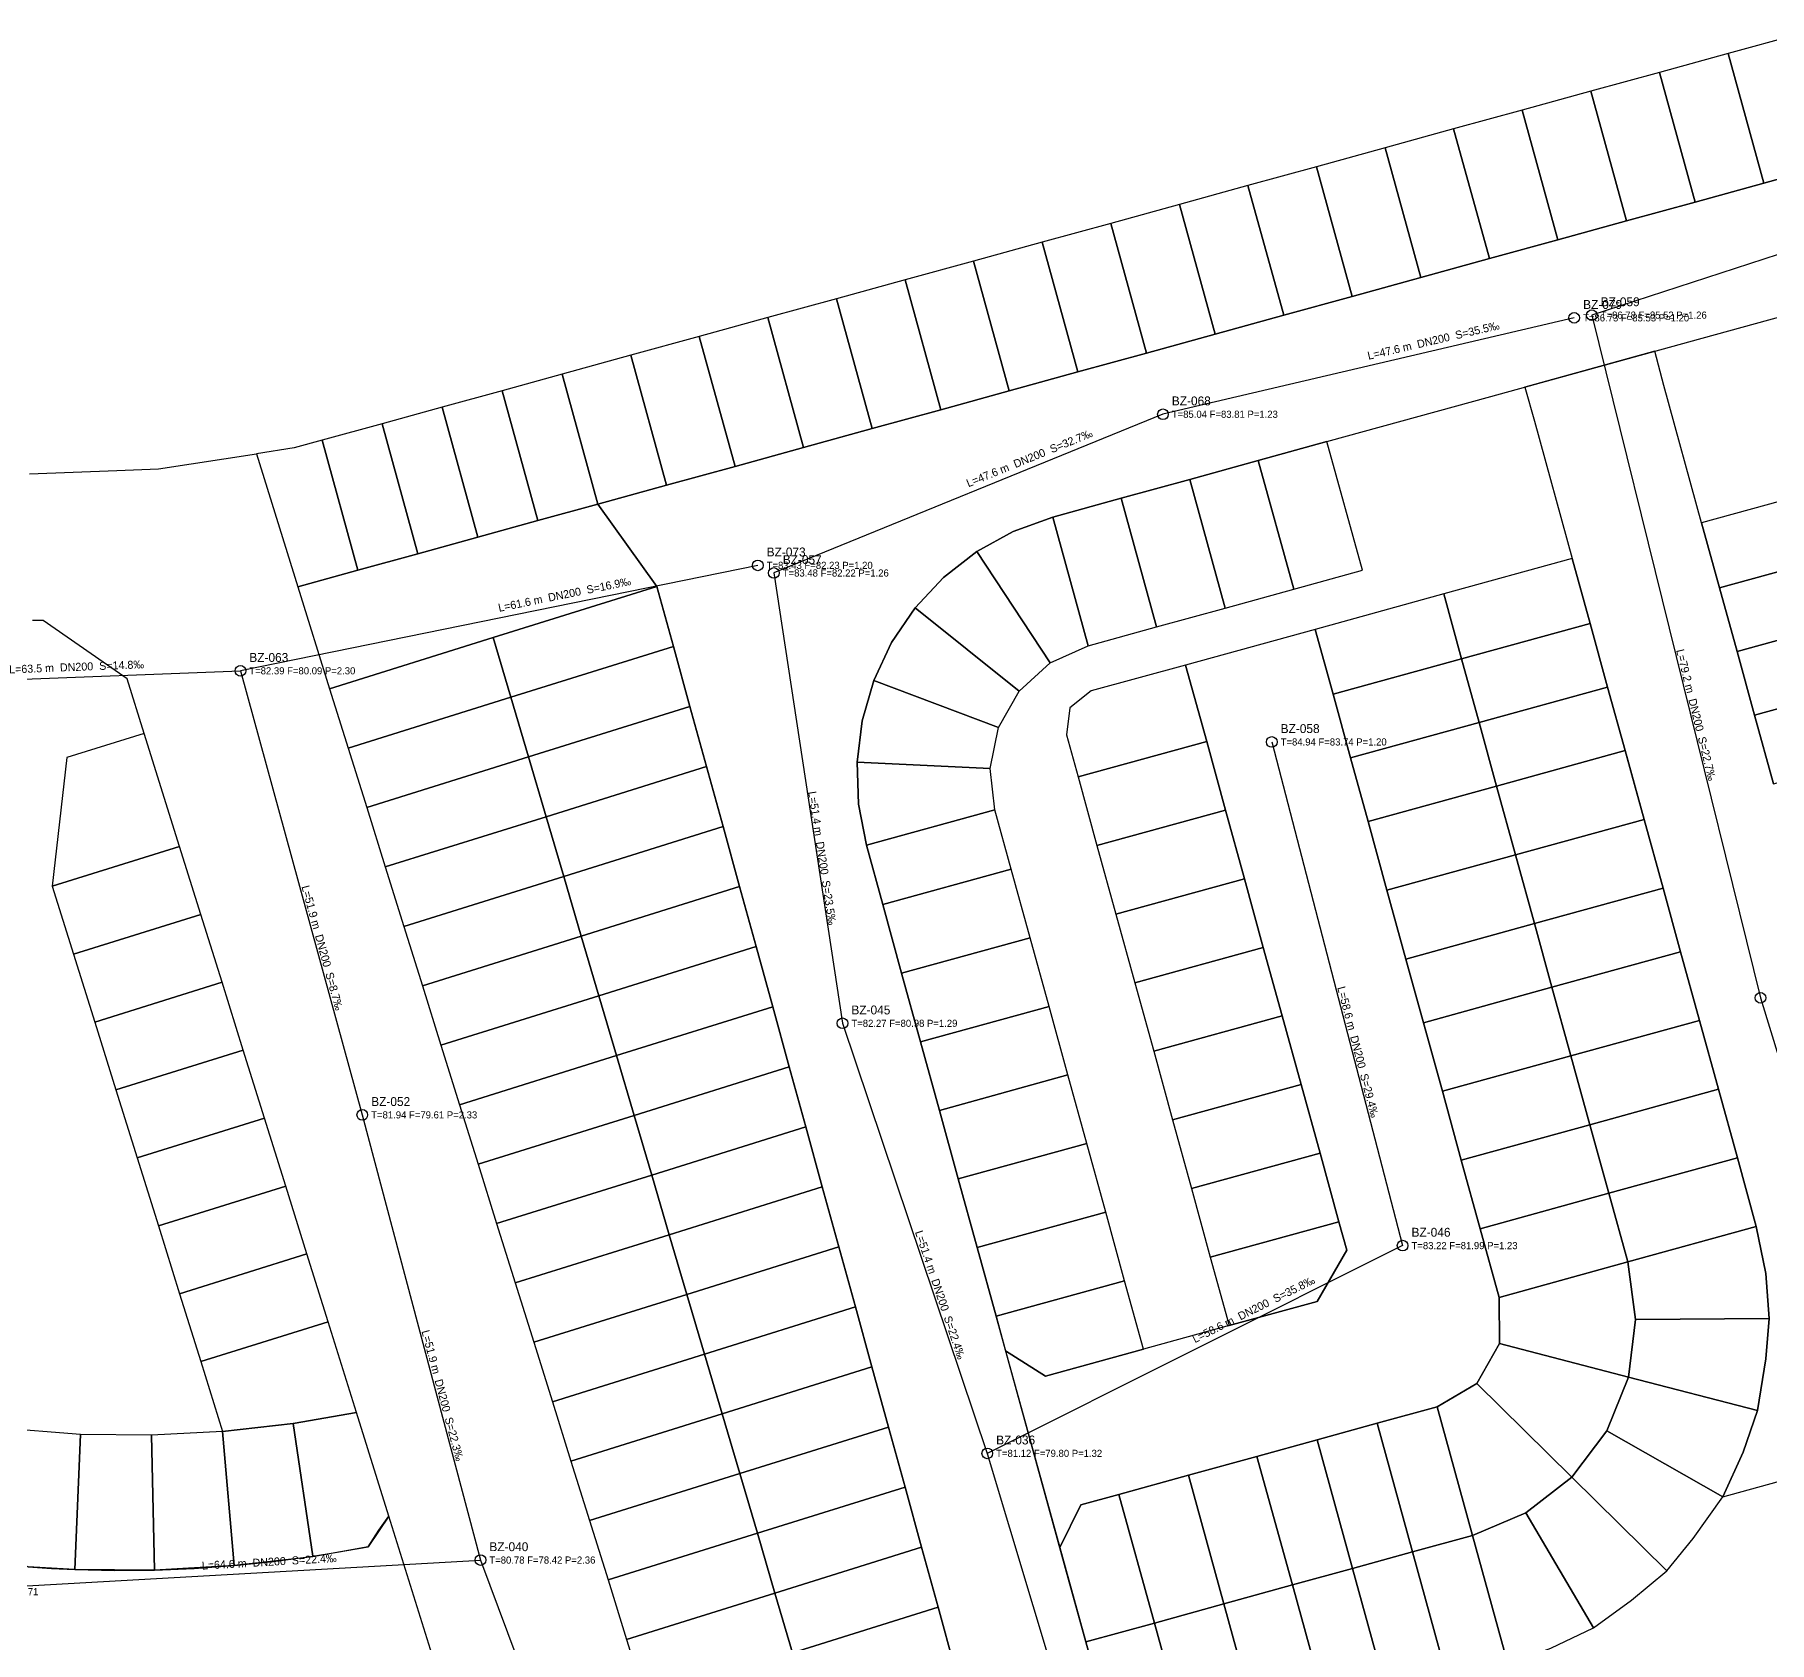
# Model space of a CAD drawing. Header units: metres. Extents: x 308147 to 309178, y 8622681 to 8623301.
# Drawn here: x 308745.4 to 308940.5, y 8622938.3 to 8623119 of the extents above; entities that cross this region are included whole.
import ezdxf

# ---------------------------------------------------------------- set-up
doc = ezdxf.new("R2010")
doc.units = ezdxf.units.M
for name, color, linetype in [('BUZONES', 2, 'Continuous'), ('CALLES', 8, 'Continuous'), ('DESAGUE_DN200', 3, 'Continuous'), ('LOTES', 9, 'Continuous'), ('TEXTO_BUZONES', 7, 'Continuous'), ('TEXTO_TRAMOS', 7, 'Continuous')]:
    doc.layers.add(name, color=color, linetype=linetype)

msp = doc.modelspace()

# ---------------------------------------------------------------- linework, layer by layer
at = {"layer": 'BUZONES'}
for centre in [(308918.52, 8623087.19), (308920.5, 8623087.5), (308872.26, 8623076.35), (308826.69, 8623059.36), (308828.5, 8623058.5), (308768.5, 8623047.5), (308884.5, 8623039.5), (308939.47, 8623010.73), (308836.22, 8623007.86), (308782.21, 8622997.56), (308899.22, 8622982.86), (308852.5, 8622959.5), (308795.5, 8622947.5)]:
    msp.add_circle(centre, 0.6, dxfattribs=at)
at = {"layer": 'CALLES'}
for points in [[(308947.54, 8623104.46), (308939.83, 8623102.34), (308932.12, 8623100.21), (308924.4, 8623098.09), (308916.69, 8623095.97), (308908.98, 8623093.85), (308901.26, 8623091.72), (308893.55, 8623089.6), (308885.84, 8623087.48), (308878.12, 8623085.35), (308870.41, 8623083.23), (308862.7, 8623081.11), (308854.98, 8623078.98), (308847.27, 8623076.86), (308839.56, 8623074.74), (308831.84, 8623072.62), (308824.13, 8623070.49), (308816.42, 8623068.37), (308808.7, 8623066.25), (308815.35, 8623056.99), (308817.21, 8623050.23), (308819.06, 8623043.49), (308820.92, 8623036.74), (308822.78, 8623029.98), (308824.65, 8623023.23), (308826.51, 8623016.48), (308828.37, 8623009.73), (308830.23, 8623002.98), (308830.23, 8623002.98), (308832.09, 8622996.22), (308833.95, 8622989.47), (308835.81, 8622982.72), (308837.67, 8622975.97), (308839.53, 8622969.21), (308841.39, 8622962.46), (308843.25, 8622955.71), (308845.11, 8622948.96), (308846.97, 8622942.2), (308848.83, 8622935.45)], [(308866.42, 8622928.02), (308863.59, 8622938.3), (308861.73, 8622945.04), (308853.49, 8622974.93), (308851.37, 8622982.64), (308849.24, 8622990.36), (308847.12, 8622998.07), (308844.99, 8623005.78), (308842.87, 8623013.49), (308840.74, 8623021.21), (308838.9, 8623027.88), (308838.01, 8623032.51), (308837.86, 8623037.21), (308838.44, 8623041.88), (308839.74, 8623046.41), (308841.74, 8623050.67), (308844.38, 8623054.57), (308847.59, 8623058.01), (308851.31, 8623060.9), (308855.43, 8623063.17), (308859.86, 8623064.78), (308867.57, 8623066.9), (308875.28, 8623069.03), (308882.99, 8623071.15), (308890.71, 8623073.28), (308909.13, 8623078.35), (308931.4, 8623084.48), (308949.83, 8623089.55)], [(308940.92, 8623034.79), (308938.79, 8623042.52), (308936.83, 8623049.67), (308934.86, 8623056.83), (308932.85, 8623064.14), (308928.61, 8623079.57), (308927.58, 8623083.43), (308912.97, 8623079.41), (308914.05, 8623075.56), (308918.3, 8623060.13), (308920.31, 8623052.83), (308922.28, 8623045.67), (308924.25, 8623038.52), (308926.38, 8623030.79), (308928.51, 8623023.06), (308930.48, 8623015.9), (308932.61, 8623008.17), (308934.74, 8623000.45), (308936.87, 8622992.73), (308939, 8622985), (308940.07, 8622979.73), (308940.43, 8622974.66), (308940.07, 8622970.14), (308939.14, 8622964.3), (308939.14, 8622964.3), (308937.51, 8622959.65), (308935.22, 8622954.62), (308972.31, 8622964.83)], [(308744.79, 8623069.64), (308754.6, 8623070.03), (308759.27, 8623070.22), (308770.29, 8623071.91), (308774.96, 8623056.96), (308778.53, 8623045.48), (308780.62, 8623038.8), (308782.71, 8623032.12), (308784.79, 8623025.44), (308786.88, 8623018.76), (308788.97, 8623012.07), (308791.06, 8623005.39), (308793.15, 8622998.71), (308795.24, 8622992.03), (308797.32, 8622985.35), (308799.41, 8622978.67), (308801.5, 8622971.99), (308803.59, 8622965.31), (308805.68, 8622958.62), (308807.76, 8622951.94), (308809.85, 8622945.26), (308811.94, 8622938.58), (308814.03, 8622931.9)], [(308790.44, 8622935.65), (308785.19, 8622952.45), (308781.55, 8622964.09), (308778.36, 8622974.29), (308775.98, 8622981.93), (308773.59, 8622989.56), (308771.2, 8622997.2), (308768.82, 8623004.83), (308766.43, 8623012.47), (308764.04, 8623020.1), (308761.66, 8623027.74), (308757.68, 8623040.46), (308755.77, 8623046.58), (308746.33, 8623053.17), (308745.13, 8623053.17)], [(308915.89, 8622937.61), (308920.68, 8622939.88), (308924.97, 8622942.98), (308928.92, 8622946.3), (308931.91, 8622949.92), (308935.22, 8622954.62), (308972.31, 8622964.83)], [(308745.13, 8622934.62), (308752.32, 8622934.29), (308759.51, 8622934.3), (308766.69, 8622934.64), (308773.85, 8622935.32), (308780.98, 8622936.26), (308786.79, 8622937.3), (308790.44, 8622935.65), (308790.44, 8622935.65), (308785.19, 8622952.45), (308782.87, 8622948.98), (308776.66, 8622947.88), (308767.78, 8622946.87), (308758.85, 8622946.37), (308749.89, 8622946.42), (308744.62, 8622946.72)]]:
    msp.add_lwpolyline(points, dxfattribs=at)
for points in [[(308788.46, 8623060.67), (308781.71, 8623058.82), (308774.96, 8623056.96), (308778.53, 8623045.48), (308796.94, 8623051.23), (308815.35, 8623056.99), (308808.7, 8623066.25), (308801.96, 8623064.39), (308795.21, 8623062.53), (308788.46, 8623060.67)], [(308859.06, 8622968.17), (308854.56, 8622971.04), (308860.66, 8622948.93), (308863.02, 8622953.7), (308867.31, 8622954.88), (308875.13, 8622957.04), (308882.84, 8622959.16), (308889.59, 8622961.02), (308896.34, 8622962.88), (308903.09, 8622964.74), (308907.55, 8622967.36), (308910.11, 8622971.86), (308910.07, 8622977.04), (308907.95, 8622984.76), (308905.82, 8622992.48), (308903.69, 8623000.21), (308901.56, 8623007.93), (308899.59, 8623015.09), (308897.46, 8623022.82), (308895.33, 8623030.55), (308893.36, 8623037.7), (308891.39, 8623044.86), (308889.38, 8623052.16), (308874.81, 8623048.15), (308877.18, 8623039.54), (308879.3, 8623031.83), (308881.43, 8623024.12), (308883.55, 8623016.4), (308885.68, 8623008.69), (308887.8, 8623000.98), (308889.93, 8622993.27), (308892.05, 8622985.55), (308892.94, 8622982.33), (308889.6, 8622976.58), (308879.72, 8622973.86), (308870.08, 8622971.2), (308859.06, 8622968.17)]]:
    msp.add_lwpolyline(points, close=True, dxfattribs=at)
at = {"layer": 'DESAGUE_DN200'}
for p, q in [((308963.46, 8623101.45), (308920.5, 8623087.5)), ((308918.52, 8623087.19), (308872.26, 8623076.35)), ((308920.5, 8623087.5), (308939.47, 8623010.73)), ((308872.26, 8623076.35), (308828.5, 8623058.5)), ((308826.69, 8623059.36), (308768.5, 8623047.5)), ((308828.5, 8623058.5), (308836.22, 8623007.86)), ((308716.5, 8623045.5), (308768.5, 8623047.5)), ((308768.5, 8623047.5), (308782.21, 8622997.56)), ((308884.5, 8623039.5), (308899.22, 8622982.86)), ((308939.47, 8623010.73), (308962.5, 8622935.5)), ((308836.22, 8623007.86), (308852.5, 8622959.5)), ((308782.21, 8622997.56), (308795.5, 8622947.5)), ((308899.22, 8622982.86), (308852.5, 8622959.5)), ((308852.5, 8622959.5), (308867.5, 8622909.5)), ((308732.85, 8622943.95), (308795.5, 8622947.5)), ((308795.5, 8622947.5), (308814.5, 8622896.5))]:
    msp.add_line(p, q, dxfattribs=at)
at = {"layer": 'LOTES'}
for points in [[(308943.53, 8623119.03), (308935.82, 8623116.91), (308939.83, 8623102.34), (308947.54, 8623104.46)], [(308935.82, 8623116.91), (308928.1, 8623114.79), (308932.12, 8623100.21), (308939.83, 8623102.34)], [(308928.1, 8623114.79), (308920.39, 8623112.67), (308924.4, 8623098.09), (308932.12, 8623100.21)], [(308920.39, 8623112.67), (308912.68, 8623110.55), (308916.69, 8623095.97), (308924.4, 8623098.09)], [(308912.68, 8623110.55), (308904.96, 8623108.43), (308908.98, 8623093.85), (308916.69, 8623095.97)], [(308904.96, 8623108.43), (308897.25, 8623106.31), (308901.26, 8623091.72), (308908.98, 8623093.85)], [(308897.25, 8623106.31), (308889.53, 8623104.19), (308893.55, 8623089.6), (308901.26, 8623091.72)], [(308889.53, 8623104.19), (308881.82, 8623102.07), (308885.84, 8623087.48), (308893.55, 8623089.6)], [(308881.82, 8623102.07), (308874.11, 8623099.95), (308878.12, 8623085.35), (308885.84, 8623087.48)], [(308874.11, 8623099.95), (308866.39, 8623097.82), (308870.41, 8623083.23), (308878.12, 8623085.35)], [(308866.39, 8623097.82), (308858.68, 8623095.7), (308862.7, 8623081.11), (308870.41, 8623083.23)], [(308858.68, 8623095.7), (308850.97, 8623093.58), (308854.98, 8623078.98), (308862.7, 8623081.11)], [(308850.97, 8623093.58), (308843.25, 8623091.46), (308847.27, 8623076.86), (308854.98, 8623078.98)], [(308843.25, 8623091.46), (308835.54, 8623089.34), (308839.56, 8623074.74), (308847.27, 8623076.86)], [(308835.54, 8623089.34), (308827.82, 8623087.22), (308831.84, 8623072.62), (308839.56, 8623074.74)], [(308827.82, 8623087.22), (308820.11, 8623085.1), (308824.13, 8623070.49), (308831.84, 8623072.62)], [(308820.11, 8623085.1), (308812.4, 8623082.98), (308816.42, 8623068.37), (308824.13, 8623070.49)], [(308812.4, 8623082.98), (308804.68, 8623080.86), (308808.7, 8623066.25), (308816.42, 8623068.37)], [(308804.68, 8623080.86), (308797.93, 8623079), (308801.96, 8623064.39), (308808.7, 8623066.25)], [(308797.93, 8623079), (308791.18, 8623077.15), (308795.21, 8623062.53), (308801.96, 8623064.39)], [(308791.18, 8623077.15), (308784.43, 8623075.29), (308788.46, 8623060.67), (308795.21, 8623062.53)], [(308784.43, 8623075.29), (308777.69, 8623073.43), (308781.71, 8623058.82), (308788.46, 8623060.67)], [(308777.69, 8623073.43), (308774.53, 8623072.57), (308770.29, 8623071.91), (308774.96, 8623056.96), (308781.71, 8623058.82)], [(308890.71, 8623073.28), (308882.99, 8623071.15), (308886.98, 8623056.69), (308894.69, 8623058.81)], [(308882.99, 8623071.15), (308875.28, 8623069.03), (308879.27, 8623054.56), (308886.98, 8623056.69)], [(308875.28, 8623069.03), (308867.57, 8623066.9), (308871.55, 8623052.44), (308879.27, 8623054.56)], [(308947.31, 8623068.11), (308932.85, 8623064.14), (308934.86, 8623056.83), (308949.32, 8623060.81)], [(308867.57, 8623066.9), (308859.86, 8623064.78), (308863.84, 8623050.31), (308871.55, 8623052.44)], [(308859.86, 8623064.78), (308855.43, 8623063.17), (308851.31, 8623060.9), (308859.57, 8623048.38), (308863.84, 8623050.31)], [(308851.31, 8623060.9), (308847.59, 8623058.01), (308844.38, 8623054.57), (308856.1, 8623045.21), (308859.57, 8623048.38)], [(308920.31, 8623052.83), (308918.3, 8623060.13), (308903.84, 8623056.15), (308905.85, 8623048.85)], [(308949.32, 8623060.81), (308934.86, 8623056.83), (308936.83, 8623049.67), (308951.29, 8623053.65)], [(308817.21, 8623050.23), (308815.35, 8623056.99), (308796.94, 8623051.23), (308798.92, 8623044.52)], [(308903.84, 8623056.15), (308889.38, 8623052.16), (308891.39, 8623044.86), (308905.85, 8623048.85)], [(308844.38, 8623054.57), (308841.74, 8623050.67), (308839.74, 8623046.41), (308853.78, 8623041.13), (308856.1, 8623045.21)], [(308920.31, 8623052.83), (308905.85, 8623048.85), (308907.82, 8623041.69), (308922.28, 8623045.67)], [(308951.29, 8623053.65), (308936.83, 8623049.67), (308938.79, 8623042.52), (308953.26, 8623046.5)], [(308796.94, 8623051.23), (308778.53, 8623045.48), (308780.62, 8623038.8), (308798.92, 8623044.52)], [(308817.21, 8623050.23), (308798.92, 8623044.52), (308800.9, 8623037.81), (308819.06, 8623043.49)], [(308874.81, 8623048.15), (308864.2, 8623045.23), (308861.79, 8623043.35), (308861.41, 8623040.31), (308862.72, 8623035.56), (308877.18, 8623039.54)], [(308905.85, 8623048.85), (308891.39, 8623044.86), (308893.36, 8623037.7), (308907.82, 8623041.69)], [(308853.78, 8623041.13), (308839.74, 8623046.41), (308838.44, 8623041.88), (308837.86, 8623037.21), (308852.84, 8623036.53)], [(308953.26, 8623046.5), (308938.79, 8623042.52), (308940.92, 8623034.79), (308955.38, 8623038.77)], [(308798.92, 8623044.52), (308780.62, 8623038.8), (308782.71, 8623032.12), (308800.9, 8623037.81)], [(308922.28, 8623045.67), (308907.82, 8623041.69), (308909.79, 8623034.54), (308924.25, 8623038.52)], [(308819.06, 8623043.49), (308800.9, 8623037.81), (308802.88, 8623031.09), (308820.92, 8623036.74)], [(308757.68, 8623040.46), (308748.97, 8623037.74), (308747.34, 8623023.27), (308761.66, 8623027.74)], [(308907.82, 8623041.69), (308893.36, 8623037.7), (308895.33, 8623030.55), (308909.79, 8623034.54)], [(308877.18, 8623039.54), (308862.72, 8623035.56), (308864.84, 8623027.85), (308879.3, 8623031.83)], [(308925, 8623035.82), (308924.25, 8623038.52), (308909.79, 8623034.54), (308911.92, 8623026.81), (308926.38, 8623030.79)], [(308800.9, 8623037.81), (308782.71, 8623032.12), (308784.79, 8623025.44), (308802.88, 8623031.09)], [(308820.92, 8623036.74), (308802.88, 8623031.09), (308804.86, 8623024.37), (308822.78, 8623029.98)], [(308852.84, 8623036.53), (308837.86, 8623037.21), (308838.01, 8623032.51), (308838.9, 8623027.88), (308853.36, 8623031.87)], [(308909.79, 8623034.54), (308895.33, 8623030.55), (308897.46, 8623022.82), (308911.92, 8623026.81)], [(308802.88, 8623031.09), (308784.79, 8623025.44), (308786.88, 8623018.76), (308804.86, 8623024.37)], [(308853.36, 8623031.87), (308838.9, 8623027.88), (308840.74, 8623021.21), (308855.2, 8623025.19)], [(308879.3, 8623031.83), (308864.84, 8623027.85), (308866.97, 8623020.13), (308881.43, 8623024.12)], [(308928.51, 8623023.06), (308926.38, 8623030.79), (308911.92, 8623026.81), (308914.05, 8623019.08)], [(308824.65, 8623023.23), (308822.78, 8623029.98), (308804.86, 8623024.37), (308806.84, 8623017.66)], [(308761.66, 8623027.74), (308747.34, 8623023.27), (308749.73, 8623015.63), (308764.04, 8623020.1)], [(308911.92, 8623026.81), (308897.46, 8623022.82), (308899.59, 8623015.09), (308914.05, 8623019.08)], [(308855.2, 8623025.19), (308840.74, 8623021.21), (308842.87, 8623013.49), (308857.33, 8623017.48)], [(308804.86, 8623024.37), (308786.88, 8623018.76), (308788.97, 8623012.07), (308806.84, 8623017.66)], [(308824.65, 8623023.23), (308806.84, 8623017.66), (308808.82, 8623010.94), (308826.51, 8623016.48)], [(308881.43, 8623024.12), (308866.97, 8623020.13), (308869.09, 8623012.42), (308883.55, 8623016.4)], [(308928.51, 8623023.06), (308914.05, 8623019.08), (308916.02, 8623011.92), (308930.48, 8623015.9)], [(308764.04, 8623020.1), (308749.73, 8623015.63), (308752.11, 8623007.99), (308766.43, 8623012.47)], [(308914.05, 8623019.08), (308899.59, 8623015.09), (308901.56, 8623007.93), (308916.02, 8623011.92)], [(308806.84, 8623017.66), (308788.97, 8623012.07), (308791.06, 8623005.39), (308808.82, 8623010.94)], [(308857.33, 8623017.48), (308842.87, 8623013.49), (308844.99, 8623005.78), (308859.45, 8623009.76)], [(308826.51, 8623016.48), (308808.82, 8623010.94), (308810.8, 8623004.23), (308828.37, 8623009.73)], [(308883.55, 8623016.4), (308869.09, 8623012.42), (308871.22, 8623004.71), (308885.68, 8623008.69)], [(308932.61, 8623008.17), (308930.48, 8623015.9), (308916.02, 8623011.92), (308918.15, 8623004.19)], [(308766.43, 8623012.47), (308752.11, 8623007.99), (308754.5, 8623000.36), (308768.82, 8623004.83)], [(308916.02, 8623011.92), (308901.56, 8623007.93), (308903.69, 8623000.21), (308918.15, 8623004.19)], [(308808.82, 8623010.94), (308791.06, 8623005.39), (308793.15, 8622998.71), (308810.8, 8623004.23)], [(308828.37, 8623009.73), (308810.8, 8623004.23), (308812.78, 8622997.51), (308830.23, 8623002.98)], [(308859.45, 8623009.76), (308844.99, 8623005.78), (308847.12, 8622998.07), (308861.58, 8623002.05)], [(308885.68, 8623008.69), (308871.22, 8623004.71), (308873.34, 8622997), (308887.8, 8623000.98)], [(308934.74, 8623000.45), (308932.61, 8623008.17), (308918.15, 8623004.19), (308920.28, 8622996.46)], [(308768.82, 8623004.83), (308754.5, 8623000.36), (308756.89, 8622992.72), (308771.2, 8622997.2)], [(308810.8, 8623004.23), (308793.15, 8622998.71), (308795.24, 8622992.03), (308812.78, 8622997.51)], [(308918.15, 8623004.19), (308903.69, 8623000.21), (308905.82, 8622992.48), (308920.28, 8622996.46)], [(308830.23, 8623002.98), (308812.78, 8622997.51), (308814.76, 8622990.8), (308832.09, 8622996.22)], [(308861.58, 8623002.05), (308847.12, 8622998.07), (308849.24, 8622990.36), (308863.7, 8622994.34)], [(308887.8, 8623000.98), (308873.34, 8622997), (308875.47, 8622989.28), (308889.93, 8622993.27)], [(308934.74, 8623000.45), (308920.28, 8622996.46), (308922.41, 8622988.74), (308936.87, 8622992.73)], [(308814.76, 8622990.8), (308812.78, 8622997.51), (308795.24, 8622992.03), (308797.32, 8622985.35)], [(308773.59, 8622989.56), (308771.2, 8622997.2), (308756.89, 8622992.72), (308759.27, 8622985.09)], [(308832.09, 8622996.22), (308814.76, 8622990.8), (308816.74, 8622984.08), (308833.95, 8622989.47)], [(308920.28, 8622996.46), (308905.82, 8622992.48), (308907.95, 8622984.76), (308922.41, 8622988.74)], [(308863.7, 8622994.34), (308849.24, 8622990.36), (308851.37, 8622982.64), (308865.83, 8622986.63)], [(308889.93, 8622993.27), (308875.47, 8622989.28), (308877.59, 8622981.57), (308892.05, 8622985.55)], [(308936.87, 8622992.73), (308922.41, 8622988.74), (308924.54, 8622981.02), (308939, 8622985)], [(308814.76, 8622990.8), (308797.32, 8622985.35), (308799.41, 8622978.67), (308816.74, 8622984.08)], [(308773.59, 8622989.56), (308759.27, 8622985.09), (308761.66, 8622977.45), (308775.98, 8622981.93)], [(308833.95, 8622989.47), (308816.74, 8622984.08), (308818.72, 8622977.37), (308835.81, 8622982.72)], [(308922.41, 8622988.74), (308907.95, 8622984.76), (308910.07, 8622977.04), (308924.54, 8622981.02)], [(308865.83, 8622986.63), (308851.37, 8622982.64), (308853.49, 8622974.93), (308867.95, 8622978.91)], [(308816.74, 8622984.08), (308799.41, 8622978.67), (308801.5, 8622971.99), (308818.72, 8622977.37)], [(308892.05, 8622985.55), (308877.59, 8622981.57), (308879.72, 8622973.86), (308889.6, 8622976.58), (308892.94, 8622982.33)], [(308939, 8622985), (308924.54, 8622981.02), (308925.43, 8622974.56), (308940.43, 8622974.66), (308940.07, 8622979.73)], [(308775.98, 8622981.93), (308761.66, 8622977.45), (308764.04, 8622969.82), (308778.36, 8622974.29)], [(308835.81, 8622982.72), (308818.72, 8622977.37), (308820.7, 8622970.65), (308837.67, 8622975.97)], [(308924.54, 8622981.02), (308910.07, 8622977.04), (308910.11, 8622971.86), (308924.63, 8622968.08), (308925.43, 8622974.56)], [(308867.95, 8622978.91), (308853.49, 8622974.93), (308854.56, 8622971.04), (308859.06, 8622968.17), (308870.08, 8622971.2)], [(308818.72, 8622977.37), (308801.5, 8622971.99), (308803.59, 8622965.31), (308820.7, 8622970.65)], [(308837.67, 8622975.97), (308820.7, 8622970.65), (308822.68, 8622963.94), (308839.53, 8622969.21)], [(308778.36, 8622974.29), (308764.04, 8622969.82), (308766.5, 8622961.95), (308774.45, 8622962.85), (308781.55, 8622964.09)], [(308940.43, 8622974.66), (308925.43, 8622974.56), (308924.63, 8622968.08), (308939.14, 8622964.3), (308940.07, 8622970.14)], [(308820.7, 8622970.65), (308803.59, 8622965.31), (308805.68, 8622958.62), (308822.68, 8622963.94)], [(308924.63, 8622968.08), (308910.11, 8622971.86), (308907.55, 8622967.36), (308918.24, 8622956.83), (308922.17, 8622962.03)], [(308839.53, 8622969.21), (308822.68, 8622963.94), (308824.66, 8622957.22), (308841.39, 8622962.46)], [(308907.55, 8622967.36), (308903.09, 8622964.74), (308907.07, 8622950.28), (308913.09, 8622952.82), (308918.24, 8622956.83)], [(308939.14, 8622964.3), (308924.63, 8622968.08), (308922.17, 8622962.03), (308935.22, 8622954.62), (308937.51, 8622959.65)], [(308903.09, 8622964.74), (308896.34, 8622962.88), (308900.33, 8622948.42), (308907.07, 8622950.28)], [(308750.51, 8622961.63), (308741.07, 8622962.38), (308740.02, 8622952.22), (308741.16, 8622948.49), (308744.62, 8622946.72), (308747.26, 8622946.54), (308749.89, 8622946.42)], [(308774.45, 8622962.85), (308766.5, 8622961.95), (308767.78, 8622946.87), (308772.22, 8622947.33), (308776.65, 8622947.93)], [(308785.19, 8622952.45), (308781.54, 8622964.09), (308774.45, 8622962.85), (308776.65, 8622947.93), (308779.4, 8622948.37), (308782.87, 8622948.98), (308784.07, 8622950.86)], [(308822.68, 8622963.94), (308805.68, 8622958.62), (308807.76, 8622951.94), (308824.66, 8622957.22)], [(308843.25, 8622955.71), (308841.39, 8622962.46), (308824.66, 8622957.22), (308826.64, 8622950.51)], [(308896.34, 8622962.88), (308889.59, 8622961.02), (308893.58, 8622946.56), (308900.33, 8622948.42)], [(308758.51, 8622961.54), (308750.51, 8622961.63), (308749.89, 8622946.42), (308754.37, 8622946.33), (308758.85, 8622946.37)], [(308766.5, 8622961.95), (308766.47, 8622961.95), (308758.51, 8622961.54), (308758.85, 8622946.37), (308763.31, 8622946.55), (308767.78, 8622946.87)], [(308889.59, 8622961.02), (308882.84, 8622959.16), (308886.83, 8622944.7), (308893.58, 8622946.56)], [(308922.17, 8622962.03), (308918.24, 8622956.83), (308928.92, 8622946.3), (308931.91, 8622949.92), (308935.22, 8622954.62)], [(308882.84, 8622959.16), (308875.13, 8622957.04), (308879.12, 8622942.57), (308886.83, 8622944.7)], [(308824.66, 8622957.22), (308807.76, 8622951.94), (308809.85, 8622945.26), (308826.64, 8622950.51)], [(308875.13, 8622957.04), (308867.31, 8622954.88), (308871.3, 8622940.42), (308879.12, 8622942.57)], [(308918.24, 8622956.83), (308913.09, 8622952.82), (308920.68, 8622939.88), (308924.97, 8622942.98), (308928.92, 8622946.3)], [(308843.25, 8622955.71), (308826.64, 8622950.51), (308828.62, 8622943.79), (308845.11, 8622948.96)], [(308867.31, 8622954.88), (308863.02, 8622953.7), (308860.66, 8622948.93), (308863.59, 8622938.3), (308871.3, 8622940.42)], [(308913.09, 8622952.82), (308907.08, 8622950.28), (308911.06, 8622935.82), (308915.89, 8622937.61), (308920.68, 8622939.88)], [(308826.64, 8622950.51), (308809.85, 8622945.26), (308811.94, 8622938.58), (308828.62, 8622943.79)], [(308845.11, 8622948.96), (308828.62, 8622943.79), (308830.6, 8622937.08), (308846.97, 8622942.2)], [(308907.07, 8622950.28), (308900.33, 8622948.42), (308904.31, 8622933.96), (308911.06, 8622935.82)], [(308900.33, 8622948.42), (308893.58, 8622946.56), (308897.56, 8622932.1), (308904.31, 8622933.96)], [(308893.58, 8622946.56), (308886.83, 8622944.7), (308890.81, 8622930.24), (308897.56, 8622932.1)], [(308828.62, 8622943.79), (308811.94, 8622938.58), (308814.03, 8622931.9), (308830.6, 8622937.08)], [(308886.83, 8622944.7), (308879.12, 8622942.57), (308883.1, 8622928.11), (308890.81, 8622930.24)], [(308846.97, 8622942.2), (308830.6, 8622937.08), (308832.59, 8622930.36), (308848.83, 8622935.45)], [(308879.12, 8622942.57), (308871.3, 8622940.42), (308875.28, 8622925.96), (308883.1, 8622928.11)], [(308871.3, 8622940.42), (308863.59, 8622938.3), (308866.42, 8622928.02), (308870.69, 8622924.69), (308875.28, 8622925.96)]]:
    msp.add_lwpolyline(points, close=True, dxfattribs=at)

# ---------------------------------------------------------------- texts
at = {"layer": 'TEXTO_BUZONES'}
for s, height, p in [('BZ-079', 1, (308919.52, 8623088.19)), ('BZ-059', 1, (308921.5, 8623088.5)), ('T=86.73 F=85.53 P=1.20', 0.8, (308919.52, 8623086.79)), ('T=86.78 F=85.52 P=1.26', 0.8, (308921.5, 8623087.1)), ('BZ-068', 1, (308873.26, 8623077.35)), ('T=85.04 F=83.81 P=1.23', 0.8, (308873.26, 8623075.95)), ('BZ-073', 1, (308827.69, 8623060.36)), ('BZ-057', 1, (308829.5, 8623059.5)), ('T=83.43 F=82.23 P=1.20', 0.8, (308827.69, 8623058.96)), ('T=83.48 F=82.22 P=1.26', 0.8, (308829.5, 8623058.1)), ('BZ-063', 1, (308769.5, 8623048.5)), ('T=82.39 F=80.09 P=2.30', 0.8, (308769.5, 8623047.1)), ('BZ-058', 1, (308885.5, 8623040.5)), ('T=84.94 F=83.74 P=1.20', 0.8, (308885.5, 8623039.1)), ('BZ-045', 1, (308837.22, 8623008.86)), ('T=82.27 F=80.98 P=1.29', 0.8, (308837.22, 8623007.46)), ('BZ-052', 1, (308783.21, 8622998.56)), ('T=81.94 F=79.61 P=2.33', 0.8, (308783.21, 8622997.16)), ('BZ-046', 1, (308900.22, 8622983.86)), ('T=83.22 F=81.99 P=1.23', 0.8, (308900.22, 8622982.46)), ('BZ-036', 1, (308853.5, 8622960.5)), ('T=81.12 F=79.80 P=1.32', 0.8, (308853.5, 8622959.1)), ('BZ-040', 1, (308796.5, 8622948.5)), ('T=80.78 F=78.42 P=2.36', 0.8, (308796.5, 8622947.1)), ('T=82.23 F=80.52 P=1.71', 0.8, (308733.85, 8622943.55))]:
    msp.add_text(s, height=height, dxfattribs=at).set_placement(p)
at = {"layer": 'TEXTO_TRAMOS'}
for s, rotation, p in [('L=47.6 m  DN200  S=35.5‰', 13.1858, (308895.39, 8623082.47)), ('L=47.6 m  DN200  S=32.7‰', 22.1957, (308850.38, 8623068.13)), ('L=61.6 m  DN200  S=16.9‰', 11.5175, (308797.6, 8623054.13)), ('L=63.5 m  DN200  S=14.8‰', 2.2026, (308742.5, 8623047.2)), ('L=79.2 m  DN200  S=22.7‰', -76.122, (308929.98, 8623049.81)), ('L=51.4 m  DN200  S=23.5‰', -81.3273, (308832.36, 8623033.88)), ('L=51.9 m  DN200  S=8.7‰', -74.6498, (308775.36, 8623023.23)), ('L=58.6 m  DN200  S=29.4‰', -75.4305, (308891.86, 8623011.88)), ('L=51.4 m  DN200  S=22.4‰', -71.3996, (308844.36, 8622984.38)), ('L=58.6 m  DN200  S=35.8‰', 26.5695, (308875.86, 8622971.88)), ('L=51.9 m  DN200  S=22.3‰', -75.1311, (308788.86, 8622973.23)), ('L=64.6 m  DN200  S=22.4‰', 3.2469, (308764.18, 8622946.42))]:
    msp.add_text(s, height=0.9, rotation=rotation, dxfattribs=at).set_placement(p)

doc.saveas('drawing.dxf')
